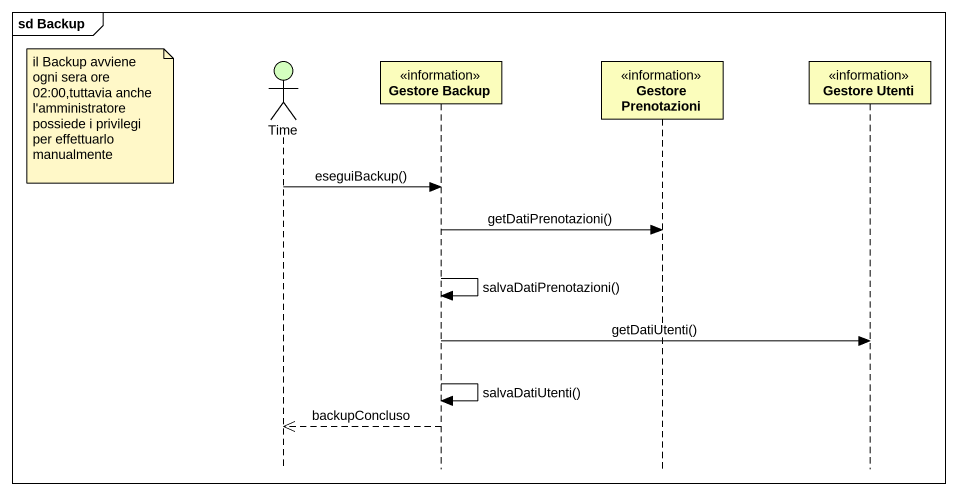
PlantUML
@startuml
mainframe sd Backup
hide footbox
actor Time #D4FFBF
participant "Gestore Backup" as Gestore_Backup <<information>> #FBFDBC
participant "Gestore Prenotazioni" as Gestore_Prenotazioni <<information>> #FBFDBC
participant "Gestore Utenti" as Gestore_Utenti <<information>> #FBFDBC

note left of Time : il Backup avviene ogni sera ore 02:00,tuttavia anche l'amministratore possiede i privilegi per effettuarlo manualmente
Time -> Gestore_Backup : eseguiBackup()
Gestore_Backup -> Gestore_Prenotazioni : getDatiPrenotazioni()
Gestore_Backup -> Gestore_Backup : salvaDatiPrenotazioni()
Gestore_Backup -> Gestore_Utenti : getDatiUtenti()
Gestore_Backup -> Gestore_Backup : salvaDatiUtenti()
Gestore_Backup -->> Time : backupConcluso
@enduml
